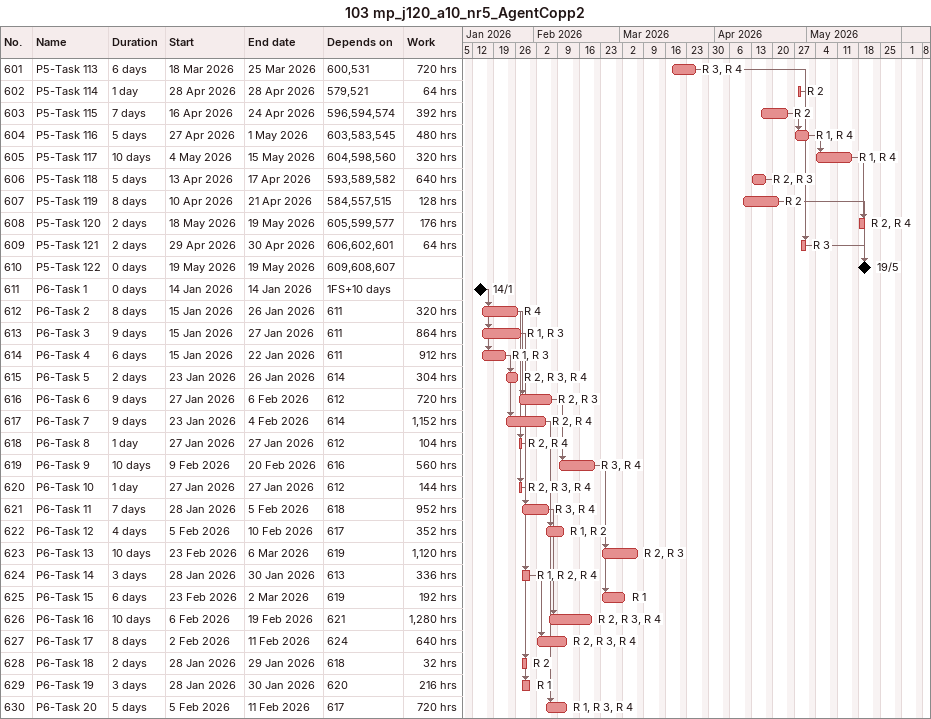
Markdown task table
103 mp_j120_a10_nr5_AgentCopp2

| ID | Task | Duration | Start | Finish | Predecessors | Resources | Work (h) |
|---|---|---|---|---|---|---|---|
| 601 | P5-Task 113 | 6d | 2026-03-18 | 2026-03-25 | 600, 531 | R 3, R 4 | 720 |
| 602 | P5-Task 114 | 1d | 2026-04-28 | 2026-04-28 | 579, 521 | R 2 | 64 |
| 603 | P5-Task 115 | 7d | 2026-04-16 | 2026-04-24 | 596, 594, 574 | R 2 | 392 |
| 604 | P5-Task 116 | 5d | 2026-04-27 | 2026-05-01 | 603, 583, 545 | R 1, R 4 | 480 |
| 605 | P5-Task 117 | 10d | 2026-05-04 | 2026-05-15 | 604, 598, 560 | R 1, R 4 | 320 |
| 606 | P5-Task 118 | 5d | 2026-04-13 | 2026-04-17 | 593, 589, 582 | R 2, R 3 | 640 |
| 607 | P5-Task 119 | 8d | 2026-04-10 | 2026-04-21 | 584, 557, 515 | R 2 | 128 |
| 608 | P5-Task 120 | 2d | 2026-05-18 | 2026-05-19 | 605, 599, 577 | R 2, R 4 | 176 |
| 609 | P5-Task 121 | 2d | 2026-04-29 | 2026-04-30 | 606, 602, 601 | R 3 | 64 |
| 610 | P5-Task 122 | 0d | 2026-05-19 | 2026-05-19 | 609, 608, 607 |  |  |
| 611 | P6-Task 1 | 0d | 2026-01-14 | 2026-01-14 | 1FS+10d |  |  |
| 612 | P6-Task 2 | 8d | 2026-01-15 | 2026-01-26 | 611 | R 4 | 320 |
| 613 | P6-Task 3 | 9d | 2026-01-15 | 2026-01-27 | 611 | R 1, R 3 | 864 |
| 614 | P6-Task 4 | 6d | 2026-01-15 | 2026-01-22 | 611 | R 1, R 3 | 912 |
| 615 | P6-Task 5 | 2d | 2026-01-23 | 2026-01-26 | 614 | R 2, R 3, R 4 | 304 |
| 616 | P6-Task 6 | 9d | 2026-01-27 | 2026-02-06 | 612 | R 2, R 3 | 720 |
| 617 | P6-Task 7 | 9d | 2026-01-23 | 2026-02-04 | 614 | R 2, R 4 | 1152 |
| 618 | P6-Task 8 | 1d | 2026-01-27 | 2026-01-27 | 612 | R 2, R 4 | 104 |
| 619 | P6-Task 9 | 10d | 2026-02-09 | 2026-02-20 | 616 | R 3, R 4 | 560 |
| 620 | P6-Task 10 | 1d | 2026-01-27 | 2026-01-27 | 612 | R 2, R 3, R 4 | 144 |
| 621 | P6-Task 11 | 7d | 2026-01-28 | 2026-02-05 | 618 | R 3, R 4 | 952 |
| 622 | P6-Task 12 | 4d | 2026-02-05 | 2026-02-10 | 617 | R 1, R 2 | 352 |
| 623 | P6-Task 13 | 10d | 2026-02-23 | 2026-03-06 | 619 | R 2, R 3 | 1120 |
| 624 | P6-Task 14 | 3d | 2026-01-28 | 2026-01-30 | 613 | R 1, R 2, R 4 | 336 |
| 625 | P6-Task 15 | 6d | 2026-02-23 | 2026-03-02 | 619 | R 1 | 192 |
| 626 | P6-Task 16 | 10d | 2026-02-06 | 2026-02-19 | 621 | R 2, R 3, R 4 | 1280 |
| 627 | P6-Task 17 | 8d | 2026-02-02 | 2026-02-11 | 624 | R 2, R 3, R 4 | 640 |
| 628 | P6-Task 18 | 2d | 2026-01-28 | 2026-01-29 | 618 | R 2 | 32 |
| 629 | P6-Task 19 | 3d | 2026-01-28 | 2026-01-30 | 620 | R 1 | 216 |
| 630 | P6-Task 20 | 5d | 2026-02-05 | 2026-02-11 | 617 | R 1, R 3, R 4 | 720 |
